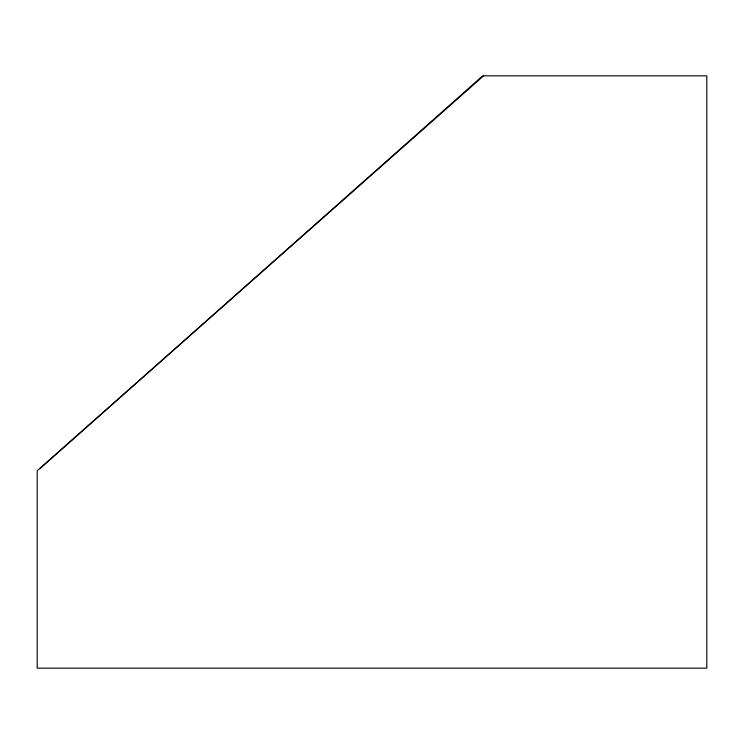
<?xml version="1.0" encoding="UTF-8"?>
<svg xmlns="http://www.w3.org/2000/svg" width="744" height="744" viewBox="0 0 744 744"><rect width="100%" height="100%" fill="white"/><g stroke="black" fill="none" stroke-linecap="round" stroke-linejoin="round"><path stroke-width="1.12" d="M39.804 468.72L482.726 75.832L706.8 75.832L706.8 668.168L37.2 668.168L37.2 470.719L483.6 75.832"/></g></svg>
